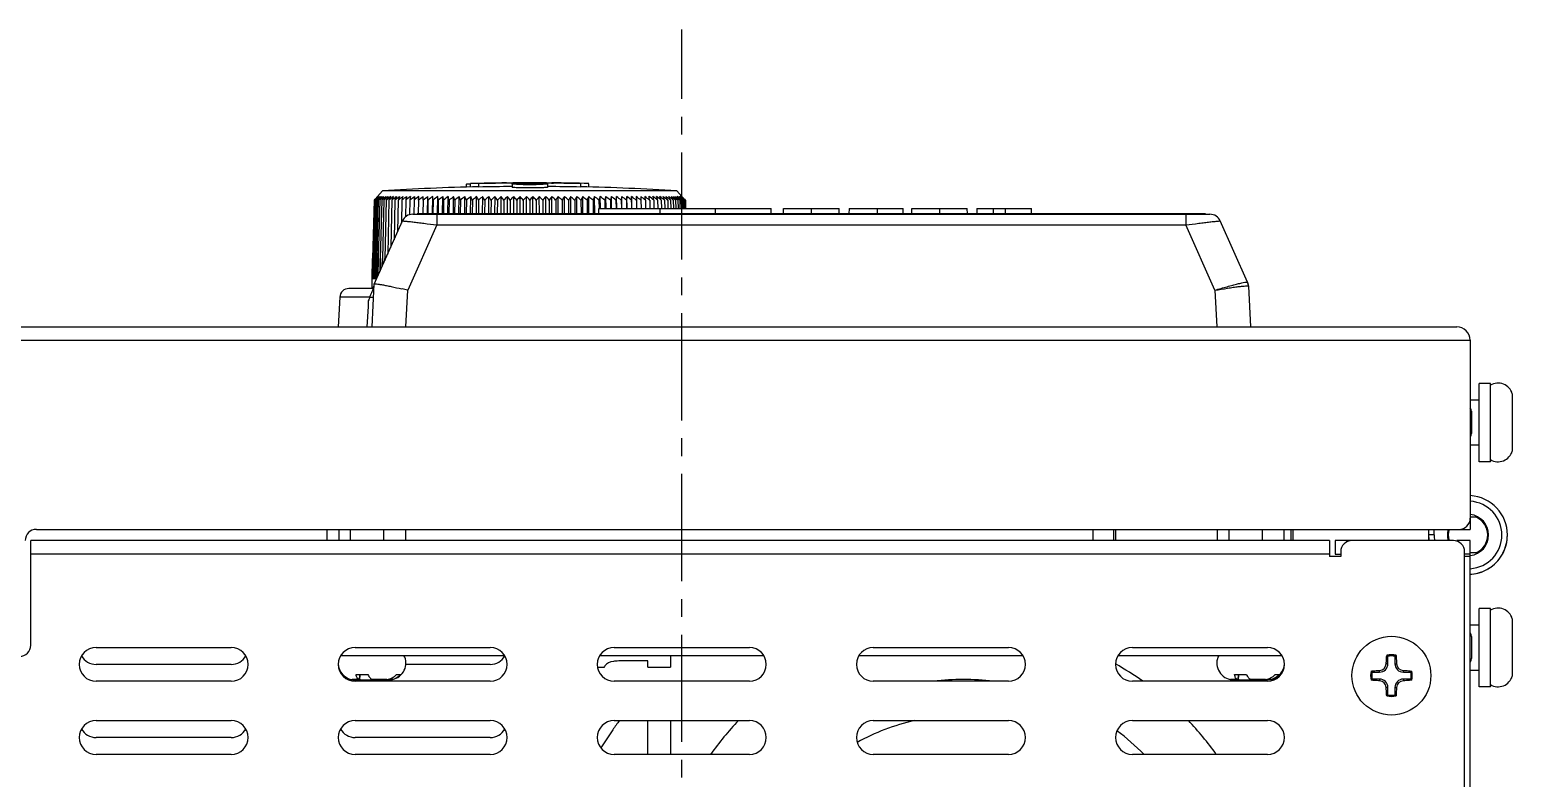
# Model space of a CAD drawing. Extents: x -425 to 6552, y -3049 to 3105.
# Drawn here: x 1019.5 to 1151.2, y -1676.1 to -1609.5 of the extents above; entities that cross this region are included whole.
import ezdxf

# ---------------------------------------------------------------- set-up
doc = ezdxf.new("R2010")
doc.units = 0
doc.linetypes.add('CENTER', pattern=[17.8, 10.75, -2.35, 2.35, -2.35])
doc.linetypes.add('CENTER2', pattern=[28.575, 19.05, -3.175, 3.175, -3.175])
doc.layers.get('0').update_dxf_attribs({"linetype": 'CONTINUOUS'})
doc.layers.add('3', color=112, linetype='CENTER')

msp = doc.modelspace()

# ---------------------------------------------------------------- linework, layer by layer
at = {"color": 7, "linetype": 'CONTINUOUS'}
for p, q in [((1062.34, -1623.14), (1062.43, -1623.14)), ((1063.39, -1623.13), (1063.47, -1623.13)), ((1063.39, -1623.18), (1063.39, -1623.15)), ((1063.91, -1623.14), (1063.91, -1623.13)), ((1064.44, -1623.13), (1064.36, -1623.13)), ((1064.44, -1623.15), (1064.44, -1623.18)), ((1065.49, -1623.14), (1065.4, -1623.14)), ((1065.86, -1623.14), (1066.01, -1623.14)), ((1050.34, -1624.41), (1050.41, -1624.34)), ((1050.41, -1624.34), (1050.37, -1624.37)), ((1050.85, -1623.85), (1050.4, -1624.33)), ((1050.44, -1624.34), (1050.41, -1624.37)), ((1050.41, -1624.37), (1050.44, -1624.34)), ((1076.98, -1623.85), (1050.85, -1623.85)), ((1050.93, -1624.41), (1050.97, -1624.34)), ((1054.04, -1624.66), (1054.06, -1624.34)), ((1054.45, -1624.66), (1054.46, -1624.34)), ((1054.84, -1625.87), (1054.87, -1624.34)), ((1054.88, -1624.66), (1054.87, -1624.34)), ((1055.27, -1625.87), (1055.3, -1624.34)), ((1055.72, -1625.87), (1055.74, -1624.34)), ((1056.18, -1625.87), (1056.2, -1624.34)), ((1056.65, -1625.87), (1056.67, -1624.34)), ((1057.14, -1625.87), (1057.15, -1624.34)), ((1057.63, -1625.87), (1057.65, -1624.34)), ((1058.14, -1625.87), (1058.16, -1624.34)), ((1058.26, -1623.27), (1058.26, -1623.51)), ((1058.66, -1623.5), (1058.66, -1623.2)), ((1058.66, -1625.87), (1058.68, -1624.34)), ((1059.19, -1625.87), (1059.2, -1624.34)), ((1059.38, -1623.5), (1059.38, -1623.2)), ((1059.72, -1625.87), (1059.74, -1624.34)), ((1060.27, -1625.87), (1060.28, -1624.34)), ((1060.82, -1625.87), (1060.83, -1624.34)), ((1061.37, -1625.87), (1061.38, -1624.34)), ((1061.93, -1625.87), (1061.94, -1624.34)), ((1062.34, -1623.23), (1062.34, -1623.53)), ((1062.5, -1625.87), (1062.5, -1624.34)), ((1063.06, -1625.87), (1063.07, -1624.34)), ((1063.63, -1625.87), (1063.63, -1624.34)), ((1064.2, -1625.87), (1064.2, -1624.34)), ((1064.77, -1625.87), (1064.76, -1624.34)), ((1065.33, -1625.87), (1065.33, -1624.34)), ((1065.49, -1623.23), (1065.49, -1623.53)), ((1065.89, -1625.87), (1065.89, -1624.34)), ((1066.45, -1625.87), (1066.45, -1624.34)), ((1067.01, -1625.87), (1067, -1624.34)), ((1067.56, -1625.87), (1067.55, -1624.34)), ((1068.1, -1625.87), (1068.09, -1624.34)), ((1068.45, -1623.5), (1068.45, -1623.2)), ((1068.64, -1625.87), (1068.63, -1624.34)), ((1069.17, -1625.87), (1069.15, -1624.34)), ((1069.16, -1623.5), (1069.16, -1623.2)), ((1069.69, -1625.87), (1069.67, -1624.34)), ((1070.19, -1625.42), (1070.18, -1624.34)), ((1070.69, -1625.42), (1070.67, -1624.34)), ((1071.17, -1625.42), (1071.16, -1624.34)), ((1071.65, -1625.42), (1071.63, -1624.34)), ((1072.1, -1625.42), (1072.09, -1624.34)), ((1072.55, -1625.42), (1072.53, -1624.34)), ((1072.96, -1624.34), (1072.95, -1624.66)), ((1072.98, -1625.42), (1072.96, -1624.34)), ((1073.37, -1624.34), (1073.38, -1624.66)), ((1073.77, -1624.34), (1073.79, -1624.66)), ((1076.86, -1624.34), (1076.9, -1624.41)), ((1076.98, -1623.85), (1077.43, -1624.33)), ((1077.39, -1624.34), (1077.42, -1624.37)), ((1077.42, -1624.37), (1077.39, -1624.34)), ((1077.46, -1624.37), (1077.42, -1624.34)), ((1077.42, -1624.34), (1077.49, -1624.41)), ((1050.09, -1624.66), (1049.96, -1629.86)), ((1050.12, -1624.66), (1049.99, -1629.86)), ((1050.17, -1624.66), (1050.04, -1629.86)), ((1050.16, -1624.59), (1050.09, -1624.66)), ((1050.24, -1624.66), (1050.11, -1629.86)), ((1050.19, -1624.59), (1050.12, -1624.66)), ((1050.25, -1624.58), (1050.17, -1624.66)), ((1050.34, -1624.66), (1050.21, -1629.86)), ((1050.23, -1624.59), (1050.24, -1624.58)), ((1050.32, -1624.59), (1050.24, -1624.66)), ((1050.46, -1624.66), (1050.33, -1629.86)), ((1050.41, -1624.59), (1050.34, -1624.66)), ((1050.36, -1624.63), (1050.39, -1624.59)), ((1050.54, -1624.59), (1050.46, -1624.66)), ((1050.46, -1624.66), (1050.51, -1624.59)), ((1050.6, -1624.66), (1050.47, -1629.86)), ((1050.69, -1624.58), (1050.6, -1624.66)), ((1050.6, -1624.66), (1050.65, -1624.59)), ((1050.6, -1624.66), (1050.65, -1624.59)), ((1050.77, -1624.66), (1050.64, -1629.86)), ((1050.88, -1624.57), (1050.77, -1624.66)), ((1050.88, -1624.57), (1050.77, -1624.66)), ((1050.96, -1624.66), (1050.83, -1629.86)), ((1051.17, -1624.66), (1051.05, -1629.86)), ((1051.41, -1624.66), (1051.3, -1629.46)), ((1051.66, -1624.66), (1051.57, -1628.85)), ((1051.94, -1624.66), (1051.87, -1628.18)), ((1052.24, -1624.66), (1052.18, -1627.47)), ((1052.56, -1624.66), (1052.52, -1626.71)), ((1052.9, -1624.66), (1052.87, -1626.16)), ((1053.26, -1624.66), (1053.24, -1625.96)), ((1053.64, -1624.66), (1053.62, -1625.92)), ((1054.04, -1624.66), (1054.02, -1625.87)), ((1054.45, -1624.66), (1054.43, -1625.87)), ((1054.88, -1624.66), (1054.86, -1625.87)), ((1055.33, -1624.66), (1055.31, -1625.87)), ((1055.79, -1624.66), (1055.77, -1625.87)), ((1056.26, -1624.66), (1056.25, -1625.87)), ((1056.75, -1624.66), (1056.74, -1625.87)), ((1057.25, -1624.66), (1057.24, -1625.87)), ((1057.77, -1624.66), (1057.75, -1625.87)), ((1058.29, -1624.66), (1058.28, -1625.87)), ((1058.83, -1624.66), (1058.81, -1625.87)), ((1059.37, -1624.66), (1059.36, -1625.87)), ((1059.92, -1624.66), (1059.91, -1625.87)), ((1060.48, -1624.66), (1060.47, -1625.87)), ((1061.04, -1624.66), (1061.03, -1625.87)), ((1061.61, -1624.66), (1061.6, -1625.87)), ((1062.18, -1624.66), (1062.18, -1625.87)), ((1062.76, -1624.66), (1062.76, -1625.87)), ((1063.34, -1624.66), (1063.33, -1625.87)), ((1063.91, -1624.66), (1063.91, -1625.87)), ((1064.49, -1624.66), (1064.49, -1625.87)), ((1065.07, -1624.66), (1065.07, -1625.87)), ((1065.65, -1624.66), (1065.65, -1625.87)), ((1066.22, -1624.66), (1066.22, -1625.87)), ((1066.79, -1624.66), (1066.79, -1625.87)), ((1067.35, -1624.66), (1067.36, -1625.87)), ((1067.91, -1624.66), (1067.92, -1625.87)), ((1068.46, -1624.66), (1068.47, -1625.87)), ((1069, -1624.66), (1069.01, -1625.87)), ((1069.54, -1624.66), (1069.55, -1625.87)), ((1070.05, -1625.87), (1070.06, -1625.42)), ((1070.06, -1624.66), (1070.07, -1625.42)), ((1070.06, -1625.42), (1085.35, -1625.42)), ((1070.57, -1624.66), (1070.58, -1625.42)), ((1071.08, -1624.66), (1071.09, -1625.42)), ((1071.56, -1624.66), (1071.58, -1625.42)), ((1072.04, -1624.66), (1072.05, -1625.42)), ((1072.5, -1624.66), (1072.51, -1625.42)), ((1072.95, -1624.66), (1072.96, -1625.42)), ((1073.38, -1624.66), (1073.39, -1625.42)), ((1073.79, -1624.66), (1073.8, -1625.42)), ((1074.19, -1624.66), (1074.2, -1625.42)), ((1074.57, -1624.66), (1074.58, -1625.42)), ((1074.93, -1624.66), (1074.94, -1625.42)), ((1075.27, -1624.66), (1075.28, -1625.42)), ((1075.49, -1625.87), (1075.48, -1625.42)), ((1075.59, -1624.66), (1075.6, -1625.42)), ((1075.89, -1624.66), (1075.9, -1625.42)), ((1076.17, -1624.66), (1076.18, -1625.42)), ((1076.42, -1624.66), (1076.44, -1625.42)), ((1076.66, -1624.66), (1076.68, -1625.42)), ((1076.87, -1624.66), (1076.89, -1625.42)), ((1077.06, -1624.66), (1076.95, -1624.57)), ((1077.06, -1624.66), (1076.95, -1624.57)), ((1077.06, -1624.66), (1077.08, -1625.42)), ((1077.23, -1624.66), (1077.13, -1624.58)), ((1077.18, -1624.59), (1077.23, -1624.66)), ((1077.23, -1624.66), (1077.25, -1625.42)), ((1077.37, -1624.66), (1077.29, -1624.59)), ((1077.32, -1624.59), (1077.37, -1624.66)), ((1077.32, -1624.59), (1077.32, -1624.6)), ((1077.32, -1624.6), (1077.37, -1624.66)), ((1077.37, -1624.66), (1077.39, -1625.42)), ((1077.49, -1624.66), (1077.41, -1624.59)), ((1077.44, -1624.59), (1077.47, -1624.63)), ((1077.49, -1624.66), (1077.51, -1625.42)), ((1077.59, -1624.66), (1077.51, -1624.59)), ((1077.66, -1624.66), (1077.58, -1624.58)), ((1077.59, -1624.58), (1077.6, -1624.59)), ((1077.59, -1624.66), (1077.61, -1625.42)), ((1077.71, -1624.66), (1077.64, -1624.59)), ((1077.66, -1624.66), (1077.68, -1625.42)), ((1077.74, -1624.66), (1077.67, -1624.59)), ((1077.71, -1624.66), (1077.73, -1625.42)), ((1077.74, -1624.66), (1077.75, -1625.42)), ((1080.42, -1625.87), (1080.41, -1625.42)), ((1085.35, -1625.87), (1085.35, -1625.42)), ((1086.45, -1625.87), (1086.45, -1625.42)), ((1086.45, -1625.42), (1091.38, -1625.42)), ((1088.93, -1625.87), (1088.93, -1625.42)), ((1091.38, -1625.87), (1091.38, -1625.42)), ((1092.27, -1625.42), (1092.26, -1625.87)), ((1092.27, -1625.42), (1097.07, -1625.42)), ((1094.78, -1625.87), (1094.78, -1625.42)), ((1097.08, -1625.87), (1097.07, -1625.42)), ((1097.83, -1625.87), (1097.84, -1625.42)), ((1097.84, -1625.42), (1102.76, -1625.42)), ((1100.32, -1625.87), (1100.32, -1625.42)), ((1102.77, -1625.87), (1102.76, -1625.42)), ((1103.61, -1625.42), (1103.61, -1625.87)), ((1103.61, -1625.42), (1108.45, -1625.42)), ((1105.1, -1625.87), (1105.1, -1625.42)), ((1106.16, -1625.87), (1106.16, -1625.42)), ((1108.46, -1625.87), (1108.45, -1625.42)), ((1050.11, -1632.12), (1052.61, -1626.51)), ((1055.67, -1626.87), (1053.08, -1632.67)), ((1053.52, -1625.92), (1124.31, -1625.92)), ((1053.91, -1625.87), (1053.91, -1625.92)), ((1123.92, -1625.87), (1053.91, -1625.87)), ((1055.67, -1625.92), (1053.91, -1625.92)), ((1055.67, -1625.92), (1055.67, -1626.87)), ((1055.67, -1626.87), (1122.17, -1626.87)), ((1122.17, -1625.92), (1122.17, -1626.87)), ((1123.92, -1625.92), (1122.17, -1625.92)), ((1124.75, -1632.67), (1122.17, -1626.87)), ((1123.92, -1625.87), (1123.92, -1625.92)), ((1127.64, -1631.95), (1125.22, -1626.51)), ((1049.93, -1631.62), (1049.96, -1629.86)), ((1049.96, -1629.86), (1049.93, -1631.62)), ((1049.99, -1629.86), (1049.95, -1631.62)), ((1049.96, -1631.62), (1049.99, -1629.86)), ((1050.04, -1629.86), (1050, -1631.62)), ((1050.01, -1631.62), (1050.04, -1629.86)), ((1050.08, -1631.62), (1050.11, -1629.86)), ((1050.11, -1629.86), (1050.08, -1631.62)), ((1050.21, -1629.86), (1050.17, -1631.62)), ((1050.18, -1631.62), (1050.21, -1629.86)), ((1050.33, -1629.86), (1050.3, -1631.51)), ((1050.3, -1631.51), (1050.33, -1629.86)), ((1050.47, -1629.86), (1050.44, -1631.37)), ((1050.45, -1631.36), (1050.47, -1629.86)), ((1050.64, -1629.86), (1050.62, -1630.98)), ((1050.63, -1630.97), (1050.64, -1629.86)), ((1050.82, -1630.52), (1050.83, -1629.86)), ((1050.83, -1629.86), (1050.82, -1630.53)), ((1051.05, -1630.02), (1051.05, -1629.86)), ((1051.05, -1629.86), (1051.05, -1630.02)), ((1049.91, -1632.42), (1049.93, -1631.62)), ((1049.91, -1635.92), (1050.11, -1632.12)), ((1049.93, -1631.62), (1049.95, -1631.62)), ((1049.96, -1631.62), (1050, -1631.62)), ((1050.01, -1631.62), (1050.08, -1631.62)), ((1050.08, -1631.62), (1050.17, -1631.62)), ((1050.18, -1631.62), (1050.29, -1631.62)), ((1050.3, -1631.62), (1050.3, -1631.51)), ((1050.3, -1631.62), (1050.34, -1631.62)), ((1127.73, -1632.3), (1127.92, -1635.92)), ((1127.73, -1632.3), (1127.73, -1632.3)), ((1047.05, -1633.28), (1046.91, -1635.92)), ((1049.73, -1633.28), (1047.05, -1633.28)), ((1050.02, -1632.52), (1047.85, -1632.52)), ((1049.58, -1633.6), (1049.56, -1634.11)), ((1050.06, -1632.42), (1049.91, -1632.42)), ((1052.91, -1635.92), (1053.08, -1632.67)), ((1124.75, -1632.67), (1124.92, -1635.92)), ((1049.56, -1634.11), (1049.46, -1635.92)), ((1008.61, -1635.92), (1146.22, -1635.92)), ((1007.41, -1637.12), (1147.42, -1637.12)), ((1147.42, -1637.12), (1147.42, -1653.92)), ((1148.22, -1647.92), (1148.22, -1640.95)), ((1149.22, -1640.95), (1148.22, -1640.95)), ((1149.22, -1647.92), (1149.22, -1640.95)), ((1147.42, -1642.42), (1148.22, -1642.42)), ((1151.16, -1646.97), (1151.16, -1641.87)), ((1147.52, -1643.43), (1147.52, -1645.4)), ((1147.42, -1646.42), (1148.22, -1646.42)), ((1149.22, -1647.92), (1148.22, -1647.92)), ((1147.42, -1652.82), (1147.93, -1652.82)), ((1020.11, -1653.92), (1147.42, -1653.92)), ((1045.91, -1653.92), (1045.91, -1654.92)), ((1046.96, -1653.92), (1046.96, -1654.92)), ((1047.98, -1653.92), (1047.98, -1654.92)), ((1050.93, -1653.92), (1050.93, -1654.92)), ((1052.87, -1653.92), (1052.87, -1654.92)), ((1113.92, -1653.92), (1113.92, -1654.92)), ((1115.74, -1653.92), (1115.74, -1654.92)), ((1115.94, -1654.92), (1115.94, -1653.92)), ((1124.96, -1653.92), (1124.96, -1654.92)), ((1125.98, -1653.92), (1125.98, -1654.92)), ((1128.93, -1653.92), (1128.93, -1654.92)), ((1130.87, -1653.92), (1130.87, -1654.92)), ((1131.49, -1653.92), (1131.49, -1654.92)), ((1131.69, -1654.92), (1131.69, -1653.92)), ((1143.72, -1653.92), (1143.72, -1654.42)), ((1143.72, -1654.42), (1143.72, -1654.92)), ((1144.21, -1654.42), (1143.72, -1654.42)), ((1144.21, -1654.42), (1144.21, -1653.92)), ((1019.61, -1664.22), (1019.61, -1654.92)), ((1134.92, -1654.92), (1019.61, -1654.92)), ((1134.92, -1654.92), (1134.92, -1656.32)), ((1135.42, -1654.92), (1135.42, -1656.12)), ((1136.92, -1654.92), (1135.42, -1654.92)), ((1135.92, -1655.92), (1135.92, -1656.32)), ((1136.42, -1654.92), (1136.42, -1655.05)), ((1145.92, -1654.92), (1136.92, -1654.92)), ((1146.22, -1654.97), (1146.22, -1654.92)), ((1147.42, -1654.92), (1146.22, -1654.92)), ((1146.92, -1747.92), (1146.92, -1655.92)), ((1147.42, -1760.72), (1147.42, -1654.92)), ((1147.93, -1656.02), (1147.42, -1656.02)), ((1134.92, -1656.12), (1019.61, -1656.12)), ((1135.92, -1656.32), (1134.92, -1656.32)), ((1135.42, -1656.12), (1135.92, -1656.12)), ((1147.42, -1656.12), (1146.92, -1656.12)), ((1147.42, -1656.32), (1146.92, -1656.32)), ((1148.22, -1667.92), (1148.22, -1660.95)), ((1149.22, -1660.95), (1148.22, -1660.95)), ((1149.22, -1667.92), (1149.22, -1660.95)), ((1147.42, -1662.42), (1148.22, -1662.42)), ((1151.16, -1666.97), (1151.16, -1661.87)), ((1147.52, -1663.43), (1147.52, -1665.41)), ((1025.41, -1664.42), (1037.41, -1664.42)), ((1047.15, -1665.12), (1061.68, -1665.12)), ((1048.41, -1664.42), (1060.41, -1664.42)), ((1070.15, -1665.12), (1084.68, -1665.12)), ((1071.41, -1664.42), (1083.42, -1664.42)), ((1076.41, -1665.12), (1076.41, -1666.18)), ((1093.15, -1665.12), (1107.68, -1665.12)), ((1094.42, -1664.42), (1106.42, -1664.42)), ((1116.15, -1665.12), (1130.68, -1665.12)), ((1117.42, -1664.42), (1129.42, -1664.42)), ((1140.11, -1665.86), (1140.11, -1665.2)), ((1140.73, -1665.2), (1140.73, -1665.86)), ((1037.41, -1665.92), (1025.41, -1665.92)), ((1046.92, -1666.02), (1046.93, -1666.02)), ((1060.41, -1665.92), (1052.91, -1665.92)), ((1069.94, -1666.18), (1070.49, -1666.18)), ((1074.4, -1665.61), (1072.82, -1665.61)), ((1074.4, -1666.18), (1074.4, -1665.61)), ((1074.4, -1666.18), (1076.41, -1666.18)), ((1138.7, -1666.61), (1139.36, -1666.61)), ((1139.36, -1666.61), (1139.36, -1666.46)), ((1140.11, -1665.86), (1139.96, -1665.86)), ((1140.73, -1665.86), (1140.87, -1665.86)), ((1141.48, -1666.61), (1141.48, -1666.46)), ((1141.48, -1666.61), (1142.14, -1666.61)), ((1147.42, -1666.42), (1148.22, -1666.42)), ((1037.41, -1667.42), (1025.41, -1667.42)), ((1048.1, -1667.26), (1048.14, -1667.27)), ((1048.73, -1667.27), (1048.14, -1667.27)), ((1060.41, -1667.42), (1048.41, -1667.42)), ((1048.49, -1666.82), (1049.55, -1666.82)), ((1048.83, -1666.82), (1048.75, -1667.28)), ((1048.8, -1667.32), (1048.89, -1666.82)), ((1048.81, -1667.3), (1048.81, -1667.3)), ((1049.88, -1667.24), (1049.87, -1667.28)), ((1051.24, -1667.27), (1049.93, -1667.27)), ((1051.02, -1667.32), (1051.02, -1667.3)), ((1051.62, -1667.15), (1051.63, -1667.28)), ((1051.73, -1667.26), (1051.69, -1667.27)), ((1052.09, -1666.82), (1052.49, -1666.82)), ((1083.42, -1667.42), (1071.41, -1667.42)), ((1106.42, -1667.42), (1094.42, -1667.42)), ((1129.42, -1667.42), (1117.42, -1667.42)), ((1126.1, -1667.26), (1126.14, -1667.27)), ((1126.73, -1667.27), (1126.14, -1667.27)), ((1126.5, -1666.82), (1127.55, -1666.82)), ((1126.83, -1666.82), (1126.75, -1667.28)), ((1126.81, -1667.32), (1126.89, -1666.82)), ((1126.82, -1667.3), (1126.81, -1667.3)), ((1127.88, -1667.24), (1127.88, -1667.28)), ((1129.24, -1667.27), (1127.93, -1667.27)), ((1129.03, -1667.32), (1129.02, -1667.3)), ((1129.62, -1667.15), (1129.63, -1667.28)), ((1129.73, -1667.26), (1129.69, -1667.27)), ((1130.09, -1666.82), (1130.49, -1666.82)), ((1139.36, -1667.23), (1138.7, -1667.23)), ((1139.36, -1667.23), (1139.36, -1667.38)), ((1141.48, -1667.23), (1141.48, -1667.38)), ((1142.14, -1667.23), (1141.48, -1667.23)), ((1149.22, -1667.92), (1148.22, -1667.92)), ((1140.11, -1667.98), (1139.96, -1667.98)), ((1140.11, -1668.64), (1140.11, -1667.98)), ((1140.73, -1667.98), (1140.73, -1668.64)), ((1140.73, -1667.98), (1140.87, -1667.98)), ((1025.41, -1670.92), (1037.41, -1670.92)), ((1048.41, -1670.92), (1060.41, -1670.92)), ((1071.3, -1671.74), (1070.23, -1673.34)), ((1071.41, -1670.92), (1083.42, -1670.92)), ((1074.4, -1673.92), (1074.4, -1670.92)), ((1076.41, -1670.92), (1076.41, -1673.92)), ((1094.42, -1670.92), (1106.42, -1670.92)), ((1117.42, -1670.92), (1129.42, -1670.92)), ((1037.41, -1672.42), (1025.41, -1672.42)), ((1060.41, -1672.42), (1048.41, -1672.42)), ((1037.41, -1673.92), (1025.41, -1673.92)), ((1060.41, -1673.92), (1048.41, -1673.92)), ((1083.42, -1673.92), (1071.41, -1673.92)), ((1106.42, -1673.92), (1094.42, -1673.92)), ((1129.42, -1673.92), (1117.42, -1673.92))]:
    msp.add_line(p, q, dxfattribs=at)
msp.add_lwpolyline([(1147.42, -1657.91), (1147.55, -1657.9), (1147.75, -1657.88), (1147.95, -1657.84), (1148.14, -1657.79), (1148.34, -1657.73), (1148.53, -1657.66), (1148.72, -1657.58), (1148.9, -1657.49), (1149.07, -1657.38), (1149.25, -1657.27), (1149.41, -1657.15), (1149.57, -1657.01), (1149.72, -1656.87), (1149.86, -1656.72), (1149.99, -1656.56), (1150.11, -1656.39), (1150.22, -1656.21), (1150.32, -1656.03), (1150.41, -1655.84), (1150.49, -1655.65), (1150.56, -1655.45), (1150.61, -1655.25), (1150.66, -1655.05), (1150.69, -1654.84), (1150.71, -1654.63), (1150.72, -1654.42)], dxfattribs=at)
msp.add_circle((1140.42, -1666.92), 3.5, dxfattribs=at)
for centre, radius, start, end in [((1063.91, -1823.43), 200.31, 90.5912, 91.5019), ((1063.17, -1723.34), 100.21, 90.7648, 92.1702), ((1063.91, -1823.43), 200.28, 90.1502, 91.2978), ((1063.91, -1823.43), 200.3, 89.4275, 90.5725), ((1063.91, -1723.31), 100.18, 90.9019, 91.1449), ((1063.91, -1723.29), 100.16, 90.3005, 90.8495), ((1063.91, -1723.28), 100.15, 90, 90.2544), ((1063.91, -1723.28), 100.15, 89.7456, 90), ((1063.91, -1723.28), 100.16, 89.583, 89.6995), ((1063.91, -1823.43), 200.28, 88.7022, 89.8498), ((1063.91, -1723.29), 100.16, 89.1505, 89.583), ((1063.91, -1723.31), 100.18, 88.8551, 89.0981), ((1063.91, -1823.43), 200.31, 88.4981, 89.4385), ((1064.66, -1723.34), 100.21, 87.8298, 89.2236), ((1083.03, -1656.1), 45.53, 135.8343, 136.212), ((1083.51, -1654.06), 44.48, 138.2004, 138.5115), ((1083.01, -1657.19), 46.26, 134.8177, 135.196), ((1083.56, -1652.75), 43.63, 139.4343, 139.7894), ((1082.82, -1658.02), 46.68, 133.8206, 134.2448), ((1083.83, -1651.55), 43.03, 140.7732, 141.204), ((1082.97, -1659.11), 47.52, 132.9671, 133.4099), ((1084.4, -1650.49), 42.75, 142.2844, 142.7091), ((1083.12, -1660.12), 48.29, 132.1884, 132.6307), ((1085.15, -1649.46), 42.64, 143.9105, 144.3274), ((1083.3, -1661.08), 49.04, 131.481, 131.9225), ((1086.1, -1648.44), 42.73, 145.6566, 146.0571), ((1083.47, -1661.94), 49.7, 130.8412, 131.2656), ((1088.3, -1648.09), 44.24, 147.6425, 148.0311), ((1063.91, -1823.43), 200.01, 91.2998, 93.7456), ((1083.67, -1662.73), 50.32, 130.266, 130.6706), ((1089.48, -1646.89), 44.48, 149.5288, 150.0132), ((1083.89, -1663.47), 50.9, 129.7527, 130.1378), ((1084.67, -1664.78), 52.26, 129.301, 129.86), ((1091.61, -1646.05), 45.75, 151.6596, 152.1209), ((1084.98, -1665.44), 52.82, 128.9041, 129.4619), ((1094.37, -1645.29), 47.66, 153.9231, 154.3572), ((1085.3, -1666.03), 53.31, 128.5622, 129.1189), ((1098.01, -1644.6), 50.45, 156.3189, 156.7212), ((1085.64, -1666.53), 53.74, 128.2737, 128.8295), ((1102.9, -1644.01), 54.5, 158.8441, 159.2099), ((1085.98, -1666.94), 54.09, 128.0371, 128.5922), ((1109.68, -1643.53), 60.45, 161.4934, 161.8178), ((1086.34, -1667.27), 54.37, 127.8513, 128.4059), ((1119.49, -1643.18), 69.45, 164.2584, 164.5367), ((1086.7, -1667.5), 54.57, 127.7155, 128.2697), ((1134.68, -1643.01), 83.81, 167.1276, 167.3553), ((1087.07, -1667.65), 54.68, 127.6288, 128.1829), ((1160.76, -1643.12), 109.07, 170.0862, 170.2594), ((1087.44, -1667.69), 54.71, 127.591, 128.1452), ((1214.94, -1643.81), 162.43, 173.1164, 173.2318), ((1087.81, -1667.65), 54.66, 127.6018, 128.1564), ((1088.19, -1667.51), 54.53, 127.6612, 128.2164), ((1088.57, -1667.27), 54.32, 127.7697, 128.3257), ((909.94, -1638.39), 146.03, 5.3928, 5.5209), ((1088.95, -1666.95), 54.02, 127.9276, 128.4847), ((955.87, -1639.4), 101, 8.3901, 8.5765), ((1089.33, -1666.54), 53.65, 128.1358, 128.6942), ((979.16, -1640.11), 78.64, 11.3277, 11.5692), ((1089.71, -1666.03), 53.2, 128.3952, 128.9551), ((993.14, -1640.75), 65.61, 14.1873, 14.4801), ((1090.1, -1665.45), 52.68, 128.7072, 129.2688), ((1002.4, -1641.39), 57.35, 16.9534, 17.293), ((1090.49, -1664.79), 52.1, 129.0733, 129.6368), ((1008.94, -1642.06), 51.84, 19.6132, 19.9949), ((1090.89, -1664.05), 51.46, 129.4953, 130.0607), ((1013.78, -1642.79), 48.06, 22.1572, 22.576), ((1091.29, -1663.24), 50.76, 129.9753, 130.5427), ((1059.52, -1641.51), 18.3, 92.6895, 92.8451), ((1017.48, -1643.57), 45.46, 24.5787, 25.0297), ((1091.7, -1662.37), 50.02, 130.5155, 131.085), ((1020.39, -1644.41), 43.69, 26.8735, 27.3521), ((1092.12, -1661.43), 49.24, 131.1188, 131.6904), ((1063.91, -1823.43), 199.98, 90.4513, 91.2998), ((1022.73, -1645.31), 42.53, 29.04, 29.5418), ((1092.55, -1660.45), 48.43, 131.7881, 132.3616), ((1024.65, -1646.26), 41.83, 31.0782, 31.5993), ((1093.01, -1659.42), 47.61, 132.5267, 133.102), ((1026.25, -1647.25), 41.48, 32.9902, 33.5268), ((1093.48, -1658.36), 46.77, 133.3382, 133.915), ((1027.59, -1648.29), 41.41, 34.7787, 35.3278), ((1093.98, -1657.26), 45.94, 134.2267, 134.8045), ((1028.75, -1649.36), 41.57, 36.4478, 37.0066), ((1094.52, -1656.14), 45.13, 135.1963, 135.7747), ((1029.75, -1650.46), 41.89, 38.002, 38.5681), ((1095.1, -1655.01), 44.35, 136.2516, 136.8299), ((1030.62, -1651.58), 42.36, 39.4463, 40.0176), ((1095.73, -1653.86), 43.61, 137.3976, 137.9748), ((1063.86, -1579.2), 44.07, 269.3307, 269.5095), ((1063.91, -1573.35), 49.92, 269.5127, 270.0045), ((1031.4, -1652.72), 42.95, 40.7856, 41.3605), ((1063.91, -1640.32), 17.12, 90.0001, 90.1792), ((1063.91, -1640.32), 17.12, 89.8208, 89.9999), ((1063.92, -1573.35), 49.92, 269.9955, 270.4865), ((1096.43, -1652.72), 42.95, 138.6395, 139.2144), ((1032.09, -1653.86), 43.61, 42.0252, 42.6024), ((1063.97, -1579.18), 44.09, 270.4898, 270.6688), ((1097.21, -1651.58), 42.36, 139.9824, 140.5537), ((1032.73, -1655.01), 44.35, 43.1701, 43.7484), ((1098.08, -1650.46), 41.89, 141.4319, 141.998), ((1033.31, -1656.14), 45.13, 44.2253, 44.8037), ((1063.91, -1823.43), 199.98, 88.7002, 89.5486), ((1099.08, -1649.36), 41.57, 142.9934, 143.5522), ((1033.84, -1657.26), 45.94, 45.1955, 45.7733), ((1100.23, -1648.29), 41.41, 144.6722, 145.2213), ((1034.35, -1658.36), 46.77, 46.085, 46.6618), ((1101.58, -1647.25), 41.48, 146.4732, 147.0098), ((1034.82, -1659.42), 47.61, 46.898, 47.4733), ((1103.18, -1646.26), 41.83, 148.4007, 148.9218), ((1035.27, -1660.45), 48.43, 47.6384, 48.2119), ((1105.09, -1645.31), 42.53, 150.4582, 150.96), ((1035.71, -1661.43), 49.24, 48.3096, 48.8812), ((1063.91, -1823.43), 200.01, 86.2544, 88.7002), ((1107.44, -1644.41), 43.69, 152.6479, 153.1265), ((1036.13, -1662.37), 50.02, 48.915, 49.4845), ((1110.35, -1643.57), 45.46, 154.9703, 155.4213), ((1036.54, -1663.24), 50.76, 49.4573, 50.0247), ((1114.05, -1642.79), 48.06, 157.424, 157.8428), ((1036.94, -1664.05), 51.46, 49.9393, 50.5047), ((1118.89, -1642.06), 51.84, 160.0051, 160.3868), ((1037.34, -1664.79), 52.1, 50.3632, 50.9267), ((1125.43, -1641.39), 57.35, 162.707, 163.0466), ((1037.73, -1665.45), 52.68, 50.7312, 51.2928), ((1134.69, -1640.75), 65.61, 165.5199, 165.8127), ((1038.12, -1666.03), 53.2, 51.0449, 51.6048), ((1148.67, -1640.11), 78.64, 168.4308, 168.6723), ((1038.5, -1666.54), 53.65, 51.3058, 51.8642), ((1171.96, -1639.4), 101, 171.4235, 171.6099), ((1038.88, -1666.95), 54.02, 51.5153, 52.0724), ((1217.89, -1638.39), 146.03, 174.4791, 174.6072), ((1039.26, -1667.27), 54.32, 51.6743, 52.2303), ((1039.64, -1667.51), 54.53, 51.7836, 52.3388), ((1040.02, -1667.65), 54.66, 51.8436, 52.3982), ((1040.39, -1667.69), 54.71, 51.8548, 52.409), ((912.89, -1643.81), 162.43, 6.7682, 6.8836), ((1040.76, -1667.65), 54.68, 51.8171, 52.3712), ((967.06, -1643.12), 109.07, 9.7406, 9.9138), ((1041.13, -1667.5), 54.57, 51.7303, 52.2845), ((1041.49, -1667.27), 54.37, 51.5941, 52.1487), ((993.15, -1643.01), 83.81, 12.6447, 12.8724), ((1041.85, -1666.94), 54.09, 51.4078, 51.9629), ((1008.33, -1643.18), 69.45, 15.4633, 15.7416), ((1042.19, -1666.53), 53.74, 51.1705, 51.7263), ((1018.15, -1643.53), 60.45, 18.1822, 18.5066), ((1042.53, -1666.03), 53.31, 50.8811, 51.4378), ((1024.93, -1644.01), 54.5, 20.7901, 21.1559), ((1042.85, -1665.44), 52.82, 50.5381, 51.0959), ((1029.82, -1644.6), 50.45, 23.2788, 23.6811), ((1043.16, -1664.78), 52.26, 50.14, 50.699), ((1033.46, -1645.29), 47.66, 25.6428, 26.0769), ((1043.94, -1663.47), 50.9, 49.8622, 50.2473), ((1036.22, -1646.05), 45.75, 27.8791, 28.3404), ((1044.16, -1662.73), 50.32, 49.3294, 49.734), ((1038.35, -1646.89), 44.48, 29.9868, 30.4712), ((1044.35, -1661.94), 49.7, 48.7344, 49.1588), ((1039.53, -1648.09), 44.24, 31.9689, 32.3575), ((1044.52, -1661.09), 49.05, 48.0743, 48.519), ((1041.73, -1648.44), 42.73, 33.9429, 34.3434), ((1044.71, -1660.12), 48.29, 47.3693, 47.8116), ((1042.68, -1649.46), 42.64, 35.6726, 36.0895), ((1044.86, -1659.11), 47.52, 46.5901, 47.0329), ((1043.43, -1650.49), 42.75, 37.2909, 37.7156), ((1045.01, -1658.02), 46.68, 45.7552, 46.1794), ((1044, -1651.55), 43.03, 38.796, 39.2268), ((1044.82, -1657.19), 46.26, 44.804, 45.1823), ((1044.27, -1652.75), 43.63, 40.2106, 40.5657), ((1044.8, -1656.1), 45.53, 43.788, 44.1657), ((1044.32, -1654.06), 44.48, 41.4885, 41.7996), ((1085.45, -1665.32), 53.31, 130.1362, 130.3113), ((1042.38, -1665.32), 53.31, 49.6887, 49.8638), ((1053.52, -1626.92), 1, 90, 156), ((1124.31, -1626.92), 1, 24, 90), ((1126.73, -1632.36), 1, 3, 24), ((1126.73, -1632.35), 0.999, 17.4761, 23.9961), ((1126.73, -1632.35), 0.997, 14.6679, 17.4742), ((1126.73, -1632.35), 0.999, 5.3443, 14.6584), ((1126.73, -1632.35), 0.997, 3.0049, 5.3389), ((1047.85, -1633.32), 0.8, 90, 177), ((1118.02, -1663.32), 74.61, 156.3932, 156.5293), ((1119.81, -1664.1), 76.56, 156.2604, 156.3932), ((1039.13, -1690.94), 59.92, 76.5329, 77.0357), ((1146.22, -1637.12), 1.2, 0, 90), ((1149.89, -1642.23), 1.31, 16.0916, 121.0093), ((1147.02, -1643.43), 0.5, 0, 36.7998), ((1147.02, -1645.4), 0.5, 323.2002, 0), ((1149.89, -1646.6), 1.31, 238.9907, 343.9084), ((1147.22, -1654.42), 3.5, 273.2757, 86.7242), ((1147.22, -1654.42), 3.5, 273.2757, 86.7243), ((1147.23, -1654.42), 3, 359.9997, 86.3449), ((1146.42, -1652.92), 1, 270, 0), ((1147.22, -1654.42), 1.83, 276.2975, 83.7025), ((1147.22, -1654.42), 1.75, 293.8955, 66.1045), ((1020.11, -1654.92), 1, 90, 180), ((1147.22, -1654.42), 3.5, 180, 188.2167), ((1147.22, -1654.42), 3.01, 180.0225, 189.5747), ((1147.22, -1654.42), 1.83, 164.0924, 195.9078), ((1147.22, -1654.42), 1.75, 163.3891, 196.6109), ((1147.23, -1654.42), 3, 273.6551, 0.0004), ((1136.92, -1655.92), 1, 90, 180), ((1145.92, -1655.92), 1, 0, 90), ((1149.89, -1662.23), 1.31, 16.0916, 121.0093), ((1147.02, -1663.43), 0.5, 0, 36.7998), ((1018.61, -1664.22), 1, 270, 0), ((1025.41, -1665.92), 1.5, 90, 270), ((1025.41, -1664.42), 1.5, 210.0129, 270), ((1037.41, -1665.92), 1.5, 270, 90), ((1037.41, -1664.42), 1.5, 270, 329.9871), ((1048.41, -1665.92), 1.5, 90, 270), ((1051.44, -1665.81), 1.48, 281.5084, 27.8179), ((1060.41, -1665.92), 1.5, 270, 90), ((1060.41, -1664.42), 1.5, 270, 329.9871), ((1071.41, -1665.92), 1.5, 90, 270), ((1083.42, -1665.92), 1.5, 270, 90), ((1094.42, -1665.92), 1.5, 90, 270), ((1106.42, -1665.92), 1.5, 270, 90), ((1117.42, -1665.92), 1.5, 90, 270), ((1126.4, -1665.81), 1.48, 152.1821, 258.4916), ((1129.42, -1665.92), 1.5, 270, 90), ((1140.42, -1666.92), 1.85, 77.226, 102.774), ((1136.46, -1669.56), 5.69, 50.1214, 51.3957), ((1140.42, -1666.92), 1.75, 79.7747, 100.2253), ((1144.37, -1669.56), 5.69, 128.6043, 129.8786), ((1048.39, -1665.81), 1.48, 182.7017, 258.4916), ((1071.37, -1666.72), 1.03, 139.0882, 148.6605), ((1102.42, -1689.92), 27.57, 54.7131, 60.668), ((1129.44, -1665.81), 1.48, 281.5084, 357.2983), ((1140.42, -1666.92), 1.85, 167.226, 192.774), ((1143.06, -1662.96), 5.69, 218.6043, 219.8786), ((1140.42, -1666.92), 1.75, 169.7747, 190.2253), ((1139.36, -1665.86), 0.75, 270, 0), ((1139.33, -1665.83), 0.633, 272.6519, 357.3481), ((1141.48, -1665.86), 0.75, 180, 270), ((1141.51, -1665.83), 0.633, 182.6519, 267.3481), ((1137.78, -1662.96), 5.69, 320.1214, 321.3957), ((1140.42, -1666.92), 1.75, 349.7747, 10.2253), ((1140.42, -1666.92), 1.85, 347.226, 12.774), ((1147.02, -1665.41), 0.5, 323.2002, 0), ((1049.66, -1658.49), 8.91, 260.1638, 260.5501), ((1049.33, -1666.05), 1.36, 243.7869, 244.7641), ((1049.13, -1665.46), 1.97, 292.1904, 292.9547), ((1049.76, -1666.95), 0.339, 292.9785, 296.1522), ((1050.7, -1665.46), 1.97, 247.0453, 247.8096), ((1049.65, -1657.93), 9.47, 279.2617, 279.6327), ((1050.17, -1658.49), 8.91, 279.4499, 279.8362), ((1102.42, -1689.92), 22.66, 83.283, 96.717), ((1127.66, -1658.49), 8.91, 260.1638, 260.5501), ((1127.33, -1666.05), 1.36, 243.7869, 244.7641), ((1127.13, -1665.46), 1.97, 292.1904, 292.9547), ((1127.77, -1666.95), 0.339, 292.9785, 296.1522), ((1128.7, -1665.46), 1.97, 247.0453, 247.8096), ((1127.66, -1657.93), 9.47, 279.2617, 279.6327), ((1128.17, -1658.49), 8.91, 279.4499, 279.8362), ((1143.06, -1670.88), 5.69, 140.1214, 141.3957), ((1139.36, -1667.98), 0.75, 0, 90), ((1139.33, -1668.01), 0.633, 2.6519, 87.3481), ((1141.48, -1667.98), 0.75, 90, 180), ((1141.51, -1668.01), 0.633, 92.6519, 177.3481), ((1137.78, -1670.88), 5.69, 38.6043, 39.8786), ((1149.89, -1666.6), 1.31, 238.9907, 343.9084), ((1136.46, -1664.28), 5.69, 308.6043, 309.8786), ((1140.42, -1666.92), 1.85, 257.226, 282.774), ((1140.42, -1666.92), 1.75, 259.7747, 280.2253), ((1144.37, -1664.28), 5.69, 230.1214, 231.3957), ((1025.41, -1672.42), 1.5, 90, 270), ((1025.41, -1670.92), 1.5, 210.0129, 270), ((1037.41, -1672.42), 1.5, 270, 90), ((1037.41, -1670.92), 1.5, 270, 329.9871), ((1048.41, -1672.42), 1.5, 90, 270), ((1048.41, -1670.92), 1.5, 210.0129, 270), ((1060.41, -1672.42), 1.5, 270, 90), ((1060.41, -1670.92), 1.5, 270, 329.9871), ((1071.41, -1672.42), 1.5, 90, 270), ((1110.65, -1698.12), 47.38, 145.5373, 146.1676), ((1094.7, -1687.16), 28.02, 144.5877, 145.5559), ((1102.42, -1689.92), 27.57, 136.4204, 144.5154), ((1083.42, -1672.42), 1.5, 270, 90), ((1094.42, -1672.42), 1.5, 90, 270), ((1102.42, -1689.92), 19.5, 102.9703, 118.9351), ((1106.42, -1672.42), 1.5, 270, 90), ((1117.42, -1672.42), 1.5, 90, 270), ((1102.42, -1689.92), 22.66, 44.9271, 53.0282), ((1102.42, -1689.92), 27.57, 35.4846, 43.5796), ((1129.42, -1672.42), 1.5, 270, 90)]:
    msp.add_arc(centre, radius, start, end, dxfattribs=at)
for points, knots in [([(1062.34, -1623.23), (1062.34, -1623.22), (1062.38, -1623.22), (1062.42, -1623.21), (1062.52, -1623.2), (1062.64, -1623.2), (1062.79, -1623.19), (1063.05, -1623.18), (1063.25, -1623.18), (1063.39, -1623.18)], [0, 0, 0, 0, 0.019008, 0.072075, 0.158649, 0.276765, 0.423671, 0.59593, 1, 1, 1, 1]), ([(1064.44, -1623.18), (1064.58, -1623.18), (1064.78, -1623.18), (1065.04, -1623.19), (1065.19, -1623.2), (1065.31, -1623.2), (1065.41, -1623.21), (1065.45, -1623.22), (1065.49, -1623.22), (1065.49, -1623.23)], [0, 0, 0, 0, 0.404069, 0.576329, 0.723235, 0.841352, 0.927925, 0.980992, 1, 1, 1, 1]), ([(1058.61, -1623.23), (1058.56, -1623.24), (1058.47, -1623.24), (1058.37, -1623.25), (1058.31, -1623.25), (1058.28, -1623.26), (1058.27, -1623.26), (1058.26, -1623.26), (1058.26, -1623.27)], [0, 0, 0, 0, 0.425406, 0.739141, 0.851021, 0.931876, 0.981322, 1, 1, 1, 1]), ([(1063.35, -1623.27), (1063.21, -1623.27), (1063.02, -1623.27), (1062.77, -1623.26), (1062.62, -1623.25), (1062.51, -1623.25), (1062.42, -1623.24), (1062.38, -1623.23), (1062.34, -1623.23), (1062.34, -1623.23)], [0, 0, 0, 0, 0.405476, 0.577799, 0.724427, 0.842146, 0.928277, 0.981064, 1, 1, 1, 1]), ([(1063.91, -1623.57), (1063.71, -1623.57), (1063.42, -1623.57), (1063.05, -1623.57), (1062.81, -1623.56), (1062.62, -1623.55), (1062.49, -1623.55), (1062.41, -1623.54), (1062.37, -1623.54), (1062.35, -1623.53), (1062.34, -1623.53), (1062.34, -1623.53)], [0, 0, 0, 0, 0.382122, 0.554738, 0.70607, 0.830273, 0.922631, 0.955727, 0.979691, 0.994353, 1, 1, 1, 1]), ([(1063.46, -1623.21), (1063.44, -1623.21), (1063.42, -1623.21), (1063.4, -1623.22), (1063.39, -1623.22), (1063.39, -1623.22)], [0, 0, 0, 0, 0.739742, 0.930399, 1, 1, 1, 1]), ([(1063.39, -1623.22), (1063.39, -1623.22), (1063.4, -1623.22), (1063.42, -1623.23), (1063.45, -1623.23), (1063.47, -1623.23), (1063.49, -1623.23)], [0, 0, 0, 0, 0.068717, 0.260319, 0.573232, 1, 1, 1, 1]), ([(1063.86, -1623.2), (1063.82, -1623.2), (1063.69, -1623.21), (1063.56, -1623.21), (1063.46, -1623.21)], [0, 0, 0, 0, 0.299742, 1, 1, 1, 1]), ([(1063.49, -1623.23), (1063.51, -1623.23), (1063.66, -1623.23), (1063.8, -1623.24), (1063.91, -1623.24)], [0, 0, 0, 0, 0.196196, 1, 1, 1, 1]), ([(1063.91, -1623.24), (1063.96, -1623.24), (1064.1, -1623.24), (1064.24, -1623.23), (1064.34, -1623.23)], [0, 0, 0, 0, 0.289141, 1, 1, 1, 1]), ([(1065.49, -1623.53), (1065.49, -1623.53), (1065.48, -1623.53), (1065.46, -1623.54), (1065.42, -1623.54), (1065.34, -1623.55), (1065.21, -1623.55), (1065.01, -1623.56), (1064.78, -1623.57), (1064.41, -1623.57), (1064.12, -1623.57), (1063.91, -1623.57)], [0, 0, 0, 0, 0.00565, 0.020314, 0.044275, 0.077383, 0.16974, 0.293937, 0.445257, 0.617882, 1, 1, 1, 1]), ([(1064.37, -1623.21), (1064.34, -1623.21), (1064.21, -1623.21), (1064.08, -1623.2), (1063.97, -1623.2)], [0, 0, 0, 0, 0.186758, 1, 1, 1, 1]), ([(1064.34, -1623.23), (1064.36, -1623.23), (1064.38, -1623.23), (1064.41, -1623.23), (1064.43, -1623.22), (1064.44, -1623.22), (1064.44, -1623.22)], [0, 0, 0, 0, 0.426739, 0.739682, 0.931299, 1, 1, 1, 1]), ([(1064.44, -1623.22), (1064.44, -1623.22), (1064.43, -1623.22), (1064.41, -1623.21), (1064.38, -1623.21), (1064.37, -1623.21)], [0, 0, 0, 0, 0.069585, 0.260248, 1, 1, 1, 1]), ([(1065.49, -1623.23), (1065.49, -1623.23), (1065.45, -1623.23), (1065.41, -1623.24), (1065.32, -1623.25), (1065.2, -1623.25), (1065.06, -1623.26), (1064.81, -1623.27), (1064.62, -1623.27), (1064.48, -1623.27)], [0, 0, 0, 0, 0.018937, 0.071725, 0.157859, 0.275582, 0.422212, 0.594533, 1, 1, 1, 1]), ([(1052.61, -1626.51), (1052.61, -1626.51), (1052.64, -1626.51), (1052.68, -1626.51), (1052.76, -1626.52), (1052.86, -1626.53), (1053, -1626.54), (1053.22, -1626.56), (1053.56, -1626.6), (1054.02, -1626.66), (1054.73, -1626.74), (1055.28, -1626.82), (1055.67, -1626.87)], [0, 0, 0, 0, 0.005589, 0.02087, 0.045799, 0.080083, 0.123316, 0.174998, 0.301187, 0.453074, 0.624418, 1, 1, 1, 1]), ([(1122.17, -1626.87), (1122.55, -1626.82), (1123.1, -1626.74), (1123.82, -1626.66), (1124.27, -1626.6), (1124.61, -1626.56), (1124.84, -1626.54), (1124.97, -1626.53), (1125.07, -1626.52), (1125.15, -1626.51), (1125.19, -1626.51), (1125.22, -1626.51), (1125.22, -1626.51)], [0, 0, 0, 0, 0.375859, 0.547273, 0.699151, 0.825235, 0.876841, 0.920019, 0.954253, 0.979151, 0.994418, 1, 1, 1, 1]), ([(1050.01, -1632.57), (1050.01, -1632.55), (1050.04, -1632.47), (1050.06, -1632.39), (1050.08, -1632.33)], [0, 0, 0, 0, 0.266115, 1, 1, 1, 1]), ([(1050.08, -1632.33), (1050.08, -1632.31), (1050.1, -1632.25), (1050.11, -1632.19), (1050.11, -1632.15)], [0, 0, 0, 0, 0.314691, 1, 1, 1, 1]), ([(1050.11, -1632.12), (1050.12, -1632.1), (1050.21, -1632.11), (1050.33, -1632.11), (1050.56, -1632.14), (1050.86, -1632.19), (1051.22, -1632.26), (1051.8, -1632.38), (1052.25, -1632.48), (1052.57, -1632.55)], [0, 0, 0, 0, 0.022805, 0.079807, 0.170359, 0.291752, 0.440194, 0.61113, 1, 1, 1, 1]), ([(1124.75, -1632.67), (1125.11, -1632.56), (1125.64, -1632.41), (1126.31, -1632.22), (1126.74, -1632.11), (1127.1, -1632.02), (1127.37, -1631.97), (1127.54, -1631.94), (1127.61, -1631.94), (1127.64, -1631.94), (1127.64, -1631.95)], [0, 0, 0, 0, 0.379769, 0.551238, 0.701889, 0.825979, 0.918843, 0.977098, 0.992734, 1, 1, 1, 1]), ([(1124.75, -1632.67), (1125.12, -1632.61), (1125.67, -1632.52), (1126.36, -1632.41), (1126.8, -1632.35), (1127.17, -1632.31), (1127.44, -1632.29), (1127.62, -1632.28), (1127.7, -1632.29), (1127.72, -1632.29), (1127.73, -1632.3)], [0, 0, 0, 0, 0.377937, 0.548926, 0.699417, 0.823676, 0.917035, 0.976097, 0.992239, 1, 1, 1, 1]), ([(1049.71, -1633.28), (1049.76, -1633.28), (1049.84, -1633.28), (1049.96, -1633.29), (1050.01, -1633.28), (1050.05, -1633.28), (1050.05, -1633.28)], [0, 0, 0, 0, 0.431561, 0.744629, 0.934613, 1, 1, 1, 1]), ([(1049.78, -1633.13), (1049.8, -1633.08), (1049.88, -1632.9), (1049.96, -1632.71), (1050.01, -1632.57)], [0, 0, 0, 0, 0.257123, 1, 1, 1, 1]), ([(1139.96, -1665.86), (1139.96, -1665.8), (1139.98, -1665.55), (1139.99, -1665.3), (1140.01, -1665.12)], [0, 0, 0, 0, 0.256442, 1, 1, 1, 1]), ([(1140.83, -1665.12), (1140.83, -1665.18), (1140.85, -1665.42), (1140.87, -1665.67), (1140.87, -1665.86)], [0, 0, 0, 0, 0.242992, 1, 1, 1, 1]), ([(1138.62, -1666.51), (1138.68, -1666.51), (1138.92, -1666.49), (1139.17, -1666.47), (1139.36, -1666.46)], [0, 0, 0, 0, 0.242992, 1, 1, 1, 1]), ([(1141.48, -1666.46), (1141.54, -1666.46), (1141.79, -1666.48), (1142.04, -1666.49), (1142.22, -1666.51)], [0, 0, 0, 0, 0.256444, 1, 1, 1, 1]), ([(1048.2, -1667.28), (1048.28, -1667.29), (1048.39, -1667.31), (1048.54, -1667.32), (1048.63, -1667.33), (1048.7, -1667.34), (1048.75, -1667.34), (1048.78, -1667.33), (1048.79, -1667.33), (1048.8, -1667.32), (1048.8, -1667.32)], [0, 0, 0, 0, 0.399824, 0.570021, 0.715164, 0.832081, 0.918433, 0.949788, 0.973352, 1, 1, 1, 1]), ([(1048.73, -1667.27), (1048.67, -1667.24), (1048.59, -1667.14), (1048.53, -1666.98), (1048.5, -1666.88), (1048.49, -1666.82)], [0, 0, 0, 0, 0.405477, 0.677344, 1, 1, 1, 1]), ([(1048.8, -1667.32), (1048.8, -1667.31), (1048.8, -1667.31), (1048.78, -1667.29), (1048.77, -1667.28), (1048.75, -1667.28)], [0, 0, 0, 0, 0.123692, 0.321314, 1, 1, 1, 1]), ([(1049.87, -1667.28), (1049.85, -1667.29), (1049.79, -1667.3), (1049.65, -1667.33), (1049.43, -1667.34), (1049.13, -1667.33), (1048.92, -1667.31), (1048.81, -1667.3)], [0, 0, 0, 0, 0.072427, 0.165174, 0.404065, 0.693117, 1, 1, 1, 1]), ([(1049.55, -1666.82), (1049.58, -1666.88), (1049.63, -1666.98), (1049.73, -1667.11), (1049.83, -1667.21), (1049.9, -1667.25), (1049.93, -1667.27)], [0, 0, 0, 0, 0.313171, 0.584228, 0.812017, 1, 1, 1, 1]), ([(1049.96, -1667.28), (1049.98, -1667.29), (1050.05, -1667.31), (1050.22, -1667.33), (1050.47, -1667.34), (1050.82, -1667.32), (1051.06, -1667.3), (1051.18, -1667.28)], [0, 0, 0, 0, 0.07214, 0.166521, 0.411485, 0.703126, 1, 1, 1, 1]), ([(1051.63, -1667.28), (1051.55, -1667.29), (1051.43, -1667.31), (1051.29, -1667.32), (1051.2, -1667.33), (1051.13, -1667.34), (1051.08, -1667.34), (1051.05, -1667.33), (1051.04, -1667.33), (1051.02, -1667.32), (1051.02, -1667.32)], [0, 0, 0, 0, 0.399824, 0.570021, 0.715164, 0.832081, 0.918433, 0.949788, 0.973352, 1, 1, 1, 1]), ([(1051.24, -1667.27), (1051.39, -1667.24), (1051.71, -1667.13), (1051.97, -1666.94), (1052.09, -1666.82)], [0, 0, 0, 0, 0.494096, 1, 1, 1, 1]), ([(1052.49, -1666.82), (1052.39, -1666.93), (1052.16, -1667.12), (1051.87, -1667.23), (1051.73, -1667.26)], [0, 0, 0, 0, 0.500593, 1, 1, 1, 1]), ([(1126.2, -1667.28), (1126.28, -1667.29), (1126.4, -1667.31), (1126.54, -1667.32), (1126.63, -1667.33), (1126.7, -1667.34), (1126.75, -1667.34), (1126.78, -1667.33), (1126.79, -1667.33), (1126.81, -1667.32), (1126.81, -1667.32)], [0, 0, 0, 0, 0.399824, 0.570021, 0.715164, 0.832081, 0.918433, 0.949788, 0.973352, 1, 1, 1, 1]), ([(1126.73, -1667.27), (1126.67, -1667.24), (1126.59, -1667.14), (1126.53, -1666.98), (1126.51, -1666.88), (1126.5, -1666.82)], [0, 0, 0, 0, 0.405477, 0.677344, 1, 1, 1, 1]), ([(1126.81, -1667.32), (1126.81, -1667.31), (1126.8, -1667.31), (1126.79, -1667.29), (1126.77, -1667.28), (1126.75, -1667.28)], [0, 0, 0, 0, 0.123692, 0.321314, 1, 1, 1, 1]), ([(1127.88, -1667.28), (1127.85, -1667.29), (1127.8, -1667.3), (1127.65, -1667.33), (1127.43, -1667.34), (1127.14, -1667.33), (1126.92, -1667.31), (1126.82, -1667.3)], [0, 0, 0, 0, 0.072427, 0.165174, 0.404065, 0.693117, 1, 1, 1, 1]), ([(1127.55, -1666.82), (1127.58, -1666.88), (1127.64, -1666.98), (1127.73, -1667.11), (1127.83, -1667.21), (1127.9, -1667.25), (1127.93, -1667.27)], [0, 0, 0, 0, 0.313171, 0.584228, 0.812017, 1, 1, 1, 1]), ([(1127.96, -1667.28), (1127.99, -1667.29), (1128.05, -1667.31), (1128.22, -1667.33), (1128.48, -1667.34), (1128.82, -1667.32), (1129.06, -1667.3), (1129.18, -1667.28)], [0, 0, 0, 0, 0.07214, 0.166521, 0.411485, 0.703126, 1, 1, 1, 1]), ([(1129.63, -1667.28), (1129.55, -1667.29), (1129.44, -1667.31), (1129.29, -1667.32), (1129.2, -1667.33), (1129.13, -1667.34), (1129.08, -1667.34), (1129.05, -1667.33), (1129.04, -1667.33), (1129.03, -1667.32), (1129.03, -1667.32)], [0, 0, 0, 0, 0.399824, 0.570021, 0.715164, 0.832081, 0.918433, 0.949788, 0.973352, 1, 1, 1, 1]), ([(1129.24, -1667.27), (1129.4, -1667.24), (1129.71, -1667.13), (1129.98, -1666.94), (1130.09, -1666.82)], [0, 0, 0, 0, 0.494096, 1, 1, 1, 1]), ([(1130.49, -1666.82), (1130.39, -1666.93), (1130.16, -1667.12), (1129.88, -1667.23), (1129.73, -1667.26)], [0, 0, 0, 0, 0.500593, 1, 1, 1, 1]), ([(1139.36, -1667.38), (1139.29, -1667.37), (1139.05, -1667.36), (1138.8, -1667.34), (1138.62, -1667.33)], [0, 0, 0, 0, 0.256444, 1, 1, 1, 1]), ([(1142.22, -1667.33), (1142.16, -1667.33), (1141.91, -1667.35), (1141.67, -1667.37), (1141.48, -1667.38)], [0, 0, 0, 0, 0.242992, 1, 1, 1, 1]), ([(1140.01, -1668.72), (1140, -1668.66), (1139.98, -1668.41), (1139.97, -1668.17), (1139.96, -1667.98)], [0, 0, 0, 0, 0.242992, 1, 1, 1, 1]), ([(1140.87, -1667.98), (1140.87, -1668.04), (1140.86, -1668.29), (1140.84, -1668.54), (1140.83, -1668.72)], [0, 0, 0, 0, 0.256442, 1, 1, 1, 1])]:
    msp.add_open_spline(points, degree=3, knots=knots, dxfattribs=at)
for points in [[(1049.71, -1633.29), (1049.74, -1633.24), (1049.76, -1633.18), (1049.78, -1633.13)], [(1071.35, -1665.65), (1071.02, -1665.7), (1070.77, -1665.84), (1070.59, -1666.04)], [(1072.82, -1665.61), (1072, -1665.61), (1071.51, -1665.62), (1071.35, -1665.65)]]:
    msp.add_open_spline(points, degree=3, dxfattribs=at)
at = {"layer": '3', "linetype": 'CENTER2', "ltscale": 0.5}
msp.add_line((1077.41, -1901.41), (1077.41, -1609.51), dxfattribs=at)

doc.saveas('drawing.dxf')
